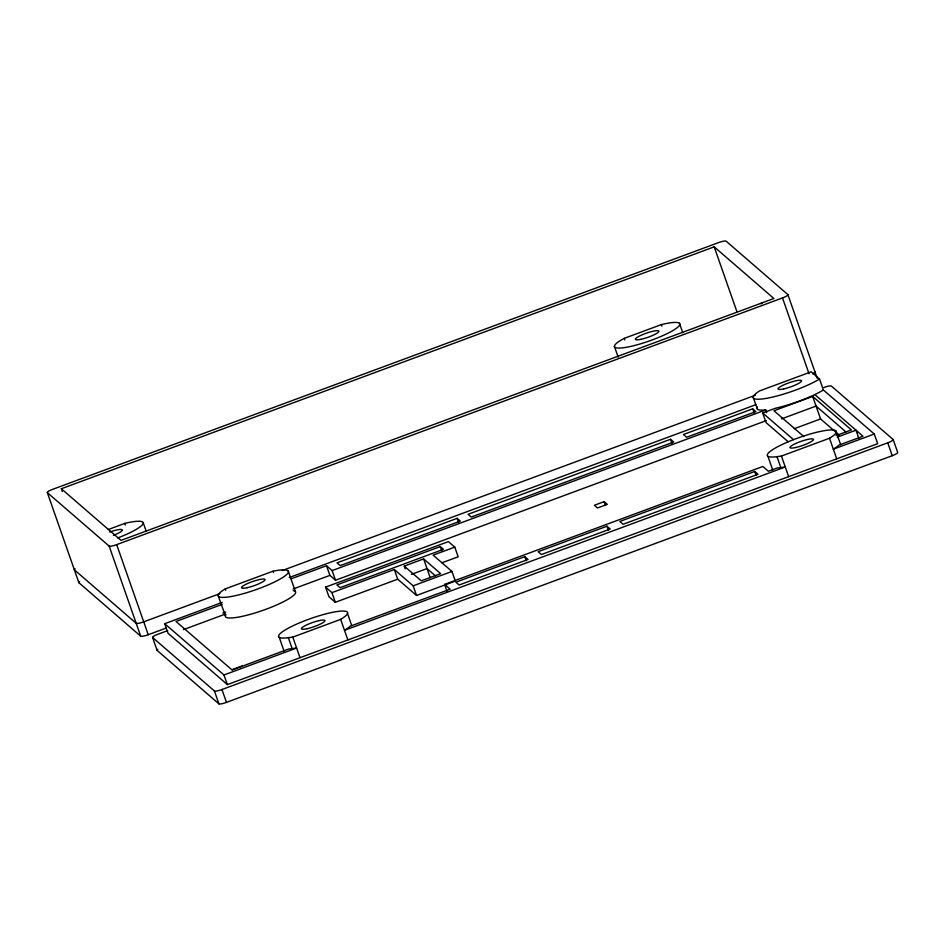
<?xml version="1.0" encoding="UTF-8"?>
<svg xmlns="http://www.w3.org/2000/svg" width="945" height="945" viewBox="0 0 945 945"><rect width="100%" height="100%" fill="white"/><g stroke="black" fill="none" stroke-linecap="round" stroke-linejoin="round"><path stroke-width="1.42" d="M61.331 488.754L714.207 246.858L773.896 298.49L121.019 540.386L61.331 488.754L62.299 491.542M108.273 529.531L124.787 523.4A34.634 6.131 -19.3 0 1 143.061 523.802A34.634 6.131 -19.3 0 1 117.759 537.941M624.22 338.357L661.346 324.608A34.634 6.131 -19.3 0 1 674.813 329.368A34.634 6.131 -19.3 0 1 626.535 347.252A34.634 6.131 -19.3 0 1 624.22 338.357L624.787 339.964M762.166 303.038L761.351 303.333A6.922 0.685 69.7 0 0 761.138 303.877M787.894 294.616L726.079 241.14A6.922 1.228 -19.3 0 0 718.543 242.617L52.731 489.309A6.922 1.228 -19.3 0 0 47.333 492.628L109.159 546.104A6.922 1.228 -19.3 0 0 116.684 544.627L782.495 297.935A6.922 1.228 -19.3 0 0 787.894 294.616L817.189 378.272M225.241 588.912L273.034 571.205A37.174 6.58 -19.3 0 1 282.012 577.938A37.174 6.58 -19.3 0 1 232.553 596.26A37.174 6.58 -19.3 0 1 225.241 588.912L225.725 590.282M219.854 593.637L143.723 621.845A6.922 1.228 -19.3 0 1 136.198 623.322L74.383 569.847A6.922 1.228 -19.3 0 1 75.127 568.748M282.153 570.567L755.551 395.164M819.551 379.051A38.804 6.875 -19.3 0 1 768.628 397.939A38.804 6.875 -19.3 0 1 759.591 390.923L811.188 371.81L819.551 379.051L823.378 389.99L874.279 434.015L877.657 443.666L227.367 684.617L168.104 633.351L164.713 623.7L222.229 602.39M289.217 577.56L755.835 404.673M222.158 604.387L176.006 621.479L232.08 669.993L288.768 648.991A36.524 6.473 -19.3 0 0 292.182 648.636L296.635 648.046L223.977 674.966L164.713 623.7M291.072 578.848L326.509 565.724L332.132 570.579L335.51 580.242L766.312 420.619M457.144 518.344L337.034 562.842L340.235 565.606L460.345 521.108L457.144 518.344L458.597 522.479M670.525 439.283L468.047 514.304L471.248 517.069L673.726 442.047L670.525 439.283L671.978 443.418M752.704 408.831L683.4 434.511L686.59 437.275L755.905 411.595L752.704 408.831L754.157 412.977M47.333 492.628L78.884 582.722L140.699 636.198A6.922 1.228 -19.3 0 0 148.235 634.721L166.225 628.047M167.69 630.61L158.004 634.201A6.922 1.228 -19.3 0 0 152.606 637.509L157.106 650.384L218.921 703.86A6.922 1.228 -19.3 0 0 226.457 702.383L892.269 455.691A6.922 1.228 -19.3 0 0 897.667 452.371L893.155 439.508L831.34 386.032A6.922 1.228 -19.3 0 0 823.816 387.509M332.132 570.579L765.698 409.941L766.655 412.705M222.866 613.057L225.607 612.041M788.154 441.728L766.076 422.628L762.686 412.977L775.467 408.24A38.804 6.875 -19.3 0 0 823.378 389.99M183.46 629.63L225.536 614.037M293.092 589.007L329.899 575.375L335.51 580.242M836.183 435.539L851.386 429.904L812.676 396.428L773.979 410.768L803.841 436.59M454.781 547.131L433.117 555.152L451.946 571.441L455.325 581.092L416.544 595.468L397.715 579.179L335.333 602.296L328.954 596.767L325.576 587.117L448.391 541.615L454.781 547.131L458.16 556.782L441.917 562.807M781.515 418.883L816.067 406.078L845.917 431.912M440.287 546.588L336.869 584.908L340.058 587.672L443.488 549.34L440.287 546.588L441.74 550.722M325.576 587.117L331.955 592.645L394.337 569.528L413.166 585.817L416.544 595.468M404.236 566.114L423.632 558.92L440.654 573.65L421.269 580.844L404.236 566.114L405.204 568.866M794.308 428.676L820.567 418.954L839.373 435.208M604.186 501.641L594.358 505.28L597.464 507.973L607.292 504.335L604.186 501.641L605.532 505.504M411.5 574.324L427.01 568.583L435.527 575.942M413.166 585.817L451.946 571.441M340.661 619.377A36.524 6.473 -19.3 0 0 335.262 611.828A36.524 6.473 -19.3 0 0 287.752 628.472A36.524 6.473 -19.3 0 0 288.343 637.698L292.808 637.107L340.661 619.377L347.866 639.966M829.509 438.244A36.583 6.473 -19.3 0 0 824.005 430.731A36.583 6.473 -19.3 0 0 776.471 447.398A36.583 6.473 -19.3 0 0 776.991 456.648L781.432 456.057L829.509 438.244L836.715 458.833M837.282 437.098L855.993 430.176L858.887 438.445M444.611 584.4L762.851 466.487L768.391 471.271L777.428 467.929A36.583 6.473 -19.3 0 0 780.83 467.586L785.271 466.995L344.488 630.315A36.524 6.473 -19.3 0 0 349.993 626.299L450.151 589.184L444.611 584.4L447.02 591.286M524.806 556.652L455.903 582.179L459.164 585.002L528.066 559.475L524.806 556.652L526.259 560.787M606.962 526.211L538.154 551.715L541.402 554.526L610.222 529.035L606.962 526.211L608.403 530.358M754.748 471.46L619.826 521.451L623.086 524.262L758.008 474.272L754.748 471.46L756.201 475.595M232.222 669.639L242.05 666.001M874.279 434.015L833.336 449.182A36.583 6.473 -19.3 0 0 838.806 445.189L862.986 436.224L814.814 394.561M152.606 637.509L214.421 690.984A6.922 1.228 -19.3 0 0 221.945 689.519L887.757 442.815A6.922 1.228 -19.3 0 0 893.155 439.508M762.686 412.977L793.599 439.708M218.307 596.153L225.382 615.762M753.106 397.03L756.945 407.957M887.757 442.815L892.269 455.691M836.325 432.337L840.66 444.693M782.495 297.935L809.05 373.771M812.676 396.428L820.567 418.954M714.207 246.858L736.911 311.661M781.432 456.057L788.65 476.646M776.991 456.648L780.83 467.586M767.931 456.305L772.738 470.043M679.443 323.261L682.762 332.746M661.346 324.608L661.913 326.214M614.38 346.319L618.172 357.151M423.632 558.92L430.164 577.584M394.337 569.528L397.715 579.179M326.509 565.724L329.899 575.375M331.955 592.645L335.333 602.296M273.034 571.205L273.507 572.576M292.808 637.107L300.014 657.696M288.343 637.698L292.182 648.636M279.248 637.379L284.055 651.105M223.977 674.966L227.367 684.617M221.945 689.519L226.457 702.383M214.421 690.984L218.921 703.86M143.262 522.821L146.109 530.96M124.787 523.4L125.354 525.018M116.684 544.627L148.235 634.721M109.159 546.104L140.699 636.198M288.331 571.276L295.407 591.629M347.524 613.447L351.717 625.566M814.933 371.846A6.922 1.228 -19.3 0 1 812.629 373.83M109.655 532.023A12.474 2.209 -19.3 0 1 122.153 529.755A12.474 2.209 -19.3 0 1 113.471 535.331M78.884 582.722A6.922 1.228 -19.3 0 1 79.628 581.624M157.106 650.384A6.922 1.228 -19.3 0 1 157.85 649.286M765.698 409.941A38.804 6.875 -19.3 0 1 757.37 406.917M293.198 590.625A37.174 6.58 -19.3 0 1 263.998 609.974A37.174 6.58 -19.3 0 1 225.879 614.711M641.041 339.302A12.474 2.209 -19.3 0 0 658.925 331.305A12.474 2.209 -19.3 0 0 641.442 335.132A12.474 2.209 -19.3 0 0 641.041 339.302M795.631 447.528A12.474 2.209 -19.3 0 0 813.527 439.531A12.474 2.209 -19.3 0 0 796.044 443.347A12.474 2.209 -19.3 0 0 795.631 447.528M307.09 628.708A12.474 2.209 -19.3 0 0 324.986 620.711A12.474 2.209 -19.3 0 0 307.503 624.527A12.474 2.209 -19.3 0 0 307.09 628.708M783.7 388.915A12.474 2.209 -19.3 0 0 801.584 380.918A12.474 2.209 -19.3 0 0 784.102 384.733A12.474 2.209 -19.3 0 0 783.7 388.915M247.177 587.695A12.474 2.209 -19.3 0 0 265.072 579.698A12.474 2.209 -19.3 0 0 247.59 583.514A12.474 2.209 -19.3 0 0 247.177 587.695"/></g></svg>
